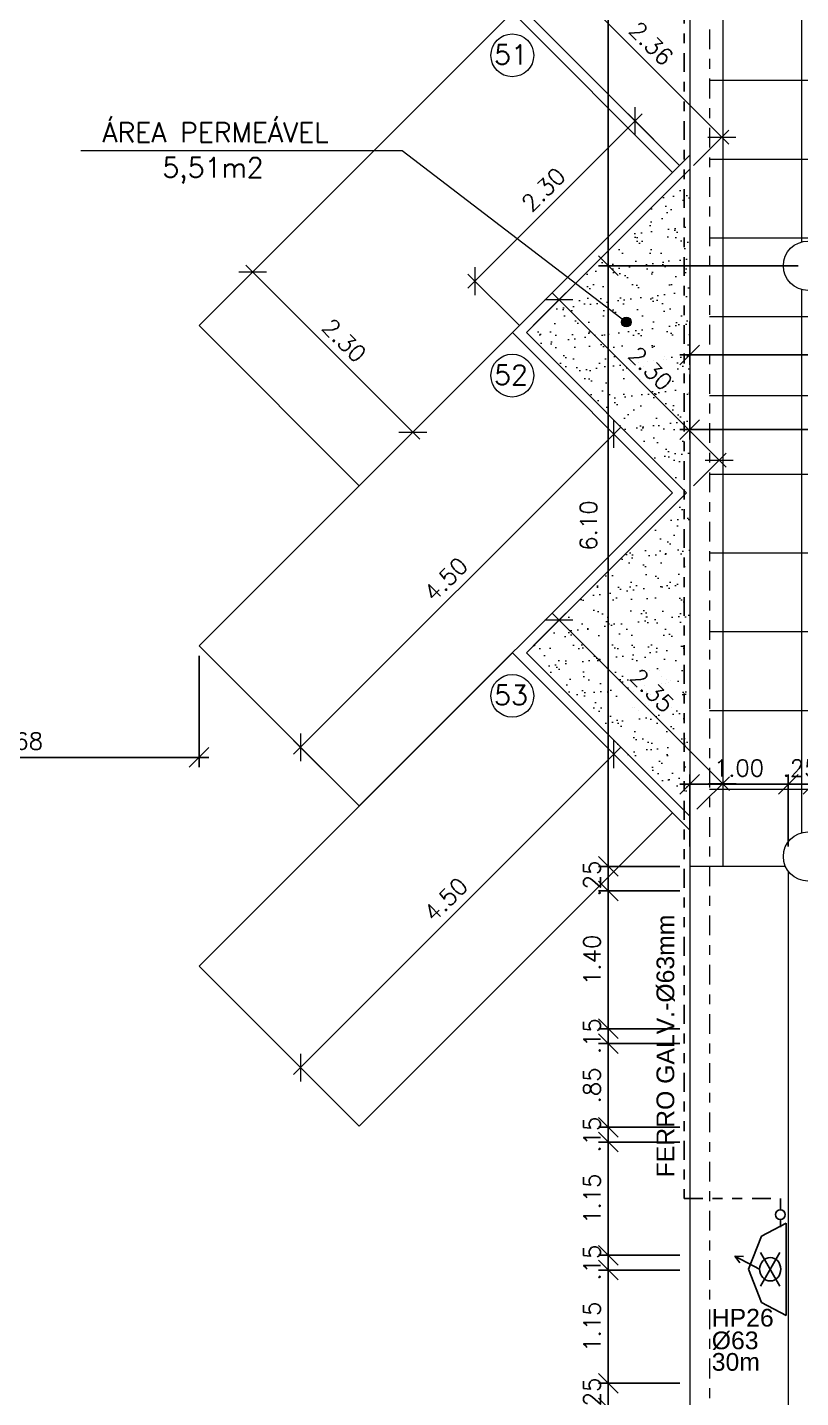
# Model space of a CAD drawing. Header units: millimetres. Extents: x 521 to 1055, y 261 to 520.
# Drawn here: x 578.6 to 586.45, y 461.82 to 475.74 of the extents above; entities that cross this region are included whole.
import ezdxf
from ezdxf.enums import TextEntityAlignment as Align

# ---------------------------------------------------------------- set-up
doc = ezdxf.new("R2010")
doc.units = ezdxf.units.MM
for name, pattern in [('CONTINU', [0]), ('DASHDOT', [1, 0.5, -0.25, 0, -0.25]), ('DIVIDE2', [15.875, 6.35, -3.175, 0, -3.175, 0, -3.175])]:
    doc.linetypes.add(name, pattern=pattern)
doc.layers.add('0.1', color=8, linetype='Continuous', lineweight=13)
doc.layers.add('ppci', color=8, linetype='Continuous')
doc.styles.add('ROMANS', font='romans')
doc.styles.get("Standard").update_dxf_attribs({"font": 'romans.shx'})
doc.styles.add('STYLE1', font='sanss___.ttf')
doc.dimstyles.new('Fares Eng - 50', dxfattribs={"dimscale": 2, "dimtxt": 0.085, "dimasz": 0.1, "dimexe": 0.05, "dimexo": 0.05, "dimgap": 0.04, "dimtad": 1, "dimzin": 4, "dimdsep": 46, "dimtxsty": 'ROMANS', "dimblk1": 'OBLIQUE', "dimblk2": 'OBLIQUE', "dimsah": 1, "dimcen": 0.05, "dimdle": 0.05, "dimclrd": 8, "dimclre": 8, "dimclrt": 8, "dimaunit": 1, "dimadec": 0, "dimazin": 0, "dimtfac": 1, "dimtix": 1, "dimtmove": 2, "dimatfit": 0, "dimldrblk": 'OPEN90', "dimfxl": 1, "dimtolj": 1, "dimtzin": 0, "dimarcsym": 0})

# ---------------------------------------------------------------- blocks, each defined once
blk = doc.blocks.new('_OBLIQUE')
at = {"color": 0, "linetype": 'ByBlock'}
blk.add_line((-0.5, -0.5), (0.5, 0.5), dxfattribs=at)
blk = doc.blocks.new('*D2903')
at = {"layer": '0.1', "color": 8, "linetype": 'CONTINU', "lineweight": -2, "transparency": 16777216}
for p, q in [((585.323, 472.751), (585.323, 472.311)), ((595.858, 472.751), (595.858, 472.311)), ((595.958, 472.411), (585.223, 472.411))]:
    blk.add_line(p, q, dxfattribs=at)
at = {"layer": 'DEFPOINTS', "color": 0, "linetype": 'CONTINU', "lineweight": -2, "transparency": 16777216}
for p in [(585.323, 472.851), (595.858, 472.851), (585.323, 472.411)]:
    blk.add_point(p, dxfattribs=at)
at = {"layer": '0.1', "color": 8, "linetype": 'CONTINU', "lineweight": -2, "transparency": 16777216, "xscale": 0.2, "yscale": 0.2, "zscale": 0.2, "rotation": 180}
blk.add_blockref('_OBLIQUE', (585.323, 472.411), dxfattribs=at)
at = {"layer": '0.1', "color": 8, "linetype": 'CONTINU', "lineweight": -2, "transparency": 16777216, "xscale": 0.2, "yscale": 0.2, "zscale": 0.2}
blk.add_blockref('_OBLIQUE', (595.858, 472.411), dxfattribs=at)
at = {"layer": '0.1', "color": 8, "linetype": 'CONTINU', "transparency": 16777216, "insert": (590.591, 472.576), "char_height": 0.17, "attachment_point": 5, "style": 'ROMANS'}
blk.add_mtext('\\A1;10.535', dxfattribs=at)
blk = doc.blocks.new('_Open90')
at = {"color": 0, "linetype": 'ByBlock', "lineweight": -2}
for p, q in [((0, 0), (-1, 0)), ((-0.5, 0.5), (0, 0)), ((0, 0), (-0.5, -0.5))]:
    blk.add_line(p, q, dxfattribs=at)
blk = doc.blocks.new('*D2614')
at = {"layer": '0.1', "color": 8, "linetype": 'CONTINU', "lineweight": -2, "transparency": 16777216}
for p, q in [((585.323, 472.211), (585.323, 471.553)), ((601.273, 472.211), (601.273, 471.553)), ((601.373, 471.653), (585.223, 471.653))]:
    blk.add_line(p, q, dxfattribs=at)
at = {"layer": 'DEFPOINTS', "color": 0, "linetype": 'CONTINU', "lineweight": -2, "transparency": 16777216}
for p in [(585.323, 472.311), (601.273, 472.311), (585.323, 471.653)]:
    blk.add_point(p, dxfattribs=at)
at = {"layer": '0.1', "color": 8, "linetype": 'CONTINU', "lineweight": -2, "transparency": 16777216, "xscale": 0.2, "yscale": 0.2, "zscale": 0.2, "rotation": 180}
blk.add_blockref('_OBLIQUE', (585.323, 471.653), dxfattribs=at)
at = {"layer": '0.1', "color": 8, "linetype": 'CONTINU', "lineweight": -2, "transparency": 16777216, "xscale": 0.2, "yscale": 0.2, "zscale": 0.2}
blk.add_blockref('_OBLIQUE', (601.273, 471.653), dxfattribs=at)
at = {"layer": '0.1', "color": 8, "linetype": 'CONTINU', "transparency": 16777216, "insert": (593.298, 471.818), "char_height": 0.17, "attachment_point": 5, "style": 'ROMANS'}
blk.add_mtext('\\A1;15.95', dxfattribs=at)
blk = doc.blocks.new('*D2624')
at = {"layer": '0.1', "color": 8, "linetype": 'CONTINU', "lineweight": -2, "transparency": 16777216}
for p, q in [((586.323, 467.417), (586.323, 468.15)), ((586.573, 467.417), (586.573, 468.15)), ((586.323, 468.05), (586.123, 468.05)), ((586.573, 468.05), (586.323, 468.05)), ((586.573, 468.05), (586.773, 468.05))]:
    blk.add_line(p, q, dxfattribs=at)
at = {"layer": 'DEFPOINTS', "color": 0, "linetype": 'CONTINU', "lineweight": -2, "transparency": 16777216}
for p in [(586.323, 468.05), (586.323, 467.317), (586.573, 467.317)]:
    blk.add_point(p, dxfattribs=at)
at = {"layer": '0.1', "color": 8, "linetype": 'CONTINU', "lineweight": -2, "transparency": 16777216, "xscale": 0.2, "yscale": 0.2, "zscale": 0.2}
blk.add_blockref('_OBLIQUE', (586.323, 468.05), dxfattribs=at)
at = {"layer": '0.1', "color": 8, "linetype": 'CONTINU', "lineweight": -2, "transparency": 16777216, "xscale": 0.2, "yscale": 0.2, "zscale": 0.2, "rotation": 180}
blk.add_blockref('_OBLIQUE', (586.573, 468.05), dxfattribs=at)
at = {"layer": '0.1', "color": 8, "linetype": 'CONTINU', "transparency": 16777216, "insert": (586.448, 468.215), "char_height": 0.17, "attachment_point": 5, "style": 'ROMANS'}
blk.add_mtext('\\A1;.25', dxfattribs=at)
blk = doc.blocks.new('*D2909')
at = {"layer": '0.1', "color": 8, "linetype": 'CONTINU', "lineweight": -2, "transparency": 16777216}
for p, q in [((585.323, 467.417), (585.323, 468.15)), ((586.323, 467.417), (586.323, 468.15)), ((586.423, 468.05), (585.223, 468.05))]:
    blk.add_line(p, q, dxfattribs=at)
at = {"layer": 'DEFPOINTS', "color": 0, "linetype": 'CONTINU', "lineweight": -2, "transparency": 16777216}
for p in [(585.323, 468.05), (585.323, 467.317), (586.323, 467.317)]:
    blk.add_point(p, dxfattribs=at)
at = {"layer": '0.1', "color": 8, "linetype": 'CONTINU', "lineweight": -2, "transparency": 16777216, "xscale": 0.2, "yscale": 0.2, "zscale": 0.2, "rotation": 180}
blk.add_blockref('_OBLIQUE', (585.323, 468.05), dxfattribs=at)
at = {"layer": '0.1', "color": 8, "linetype": 'CONTINU', "lineweight": -2, "transparency": 16777216, "xscale": 0.2, "yscale": 0.2, "zscale": 0.2}
blk.add_blockref('_OBLIQUE', (586.323, 468.05), dxfattribs=at)
at = {"layer": '0.1', "color": 8, "linetype": 'CONTINU', "transparency": 16777216, "insert": (585.823, 468.215), "char_height": 0.17, "attachment_point": 5, "style": 'ROMANS'}
blk.add_mtext('\\A1;1.00', dxfattribs=at)
blk = doc.blocks.new('*D2629')
at = {"layer": '0.1', "color": 8, "linetype": 'CONTINU', "lineweight": -2, "transparency": 16777216}
for p, q in [((584.495, 461.967), (584.495, 462.167)), ((585.223, 461.967), (584.395, 461.967)), ((584.495, 461.717), (584.495, 461.967)), ((585.223, 461.717), (584.395, 461.717)), ((584.495, 461.717), (584.495, 461.517))]:
    blk.add_line(p, q, dxfattribs=at)
at = {"layer": 'DEFPOINTS', "color": 0, "linetype": 'CONTINU', "lineweight": -2, "transparency": 16777216}
for p in [(584.495, 461.967), (585.323, 461.967), (585.323, 461.717)]:
    blk.add_point(p, dxfattribs=at)
at = {"layer": '0.1', "color": 8, "linetype": 'CONTINU', "lineweight": -2, "transparency": 16777216, "xscale": 0.2, "yscale": 0.2, "zscale": 0.2}
for p, rotation in [((584.495, 461.967), 270), ((584.495, 461.717), 90)]:
    blk.add_blockref('_OBLIQUE', p, dxfattribs=dict(at, rotation=rotation))
at = {"layer": '0.1', "color": 8, "linetype": 'CONTINU', "transparency": 16777216, "insert": (584.33, 461.842), "char_height": 0.17, "attachment_point": 5, "rotation": 90, "style": 'ROMANS'}
blk.add_mtext('\\A1;.25', dxfattribs=at)
blk = doc.blocks.new('*D2630')
at = {"layer": '0.1', "color": 8, "linetype": 'CONTINU', "lineweight": -2, "transparency": 16777216}
for p, q in [((584.495, 461.867), (584.495, 463.217)), ((585.223, 463.117), (584.395, 463.117)), ((585.223, 461.967), (584.395, 461.967))]:
    blk.add_line(p, q, dxfattribs=at)
at = {"layer": 'DEFPOINTS', "color": 0, "linetype": 'CONTINU', "lineweight": -2, "transparency": 16777216}
for p in [(584.495, 463.117), (585.323, 463.117), (585.323, 461.967)]:
    blk.add_point(p, dxfattribs=at)
at = {"layer": '0.1', "color": 8, "linetype": 'CONTINU', "lineweight": -2, "transparency": 16777216, "xscale": 0.2, "yscale": 0.2, "zscale": 0.2}
for p, rotation in [((584.495, 463.117), 90), ((584.495, 461.967), 270)]:
    blk.add_blockref('_OBLIQUE', p, dxfattribs=dict(at, rotation=rotation))
at = {"layer": '0.1', "color": 8, "linetype": 'CONTINU', "transparency": 16777216, "insert": (584.33, 462.542), "char_height": 0.17, "attachment_point": 5, "rotation": 90, "style": 'ROMANS'}
blk.add_mtext('\\A1;1.15', dxfattribs=at)
blk = doc.blocks.new('*D2631')
at = {"layer": '0.1', "color": 8, "linetype": 'CONTINU', "lineweight": -2, "transparency": 16777216}
for p, q in [((584.495, 463.267), (584.495, 463.467)), ((585.223, 463.267), (584.395, 463.267)), ((584.495, 463.117), (584.495, 463.267)), ((585.223, 463.117), (584.395, 463.117)), ((584.495, 463.117), (584.495, 462.917))]:
    blk.add_line(p, q, dxfattribs=at)
at = {"layer": 'DEFPOINTS', "color": 0, "linetype": 'CONTINU', "lineweight": -2, "transparency": 16777216}
for p in [(584.495, 463.267), (585.323, 463.267), (585.323, 463.117)]:
    blk.add_point(p, dxfattribs=at)
at = {"layer": '0.1', "color": 8, "linetype": 'CONTINU', "lineweight": -2, "transparency": 16777216, "xscale": 0.2, "yscale": 0.2, "zscale": 0.2}
for p, rotation in [((584.495, 463.267), 270), ((584.495, 463.117), 90)]:
    blk.add_blockref('_OBLIQUE', p, dxfattribs=dict(at, rotation=rotation))
at = {"layer": '0.1', "color": 8, "linetype": 'CONTINU', "transparency": 16777216, "insert": (584.33, 463.192), "char_height": 0.17, "attachment_point": 5, "rotation": 90, "style": 'ROMANS'}
blk.add_mtext('\\A1;.15', dxfattribs=at)
blk = doc.blocks.new('*D2632')
at = {"layer": '0.1', "color": 8, "linetype": 'CONTINU', "lineweight": -2, "transparency": 16777216}
for p, q in [((584.495, 463.167), (584.495, 464.517)), ((585.223, 464.417), (584.395, 464.417)), ((585.223, 463.267), (584.395, 463.267))]:
    blk.add_line(p, q, dxfattribs=at)
at = {"layer": 'DEFPOINTS', "color": 0, "linetype": 'CONTINU', "lineweight": -2, "transparency": 16777216}
for p in [(584.495, 464.417), (585.323, 464.417), (585.323, 463.267)]:
    blk.add_point(p, dxfattribs=at)
at = {"layer": '0.1', "color": 8, "linetype": 'CONTINU', "lineweight": -2, "transparency": 16777216, "xscale": 0.2, "yscale": 0.2, "zscale": 0.2}
for p, rotation in [((584.495, 464.417), 90), ((584.495, 463.267), 270)]:
    blk.add_blockref('_OBLIQUE', p, dxfattribs=dict(at, rotation=rotation))
at = {"layer": '0.1', "color": 8, "linetype": 'CONTINU', "transparency": 16777216, "insert": (584.33, 463.842), "char_height": 0.17, "attachment_point": 5, "rotation": 90, "style": 'ROMANS'}
blk.add_mtext('\\A1;1.15', dxfattribs=at)
blk = doc.blocks.new('*D2633')
at = {"layer": '0.1', "color": 8, "linetype": 'CONTINU', "lineweight": -2, "transparency": 16777216}
for p, q in [((584.495, 464.567), (584.495, 464.767)), ((585.223, 464.567), (584.395, 464.567)), ((584.495, 464.417), (584.495, 464.567)), ((585.223, 464.417), (584.395, 464.417)), ((584.495, 464.417), (584.495, 464.217))]:
    blk.add_line(p, q, dxfattribs=at)
at = {"layer": 'DEFPOINTS', "color": 0, "linetype": 'CONTINU', "lineweight": -2, "transparency": 16777216}
for p in [(584.495, 464.567), (585.323, 464.567), (585.323, 464.417)]:
    blk.add_point(p, dxfattribs=at)
at = {"layer": '0.1', "color": 8, "linetype": 'CONTINU', "lineweight": -2, "transparency": 16777216, "xscale": 0.2, "yscale": 0.2, "zscale": 0.2}
for p, rotation in [((584.495, 464.567), 270), ((584.495, 464.417), 90)]:
    blk.add_blockref('_OBLIQUE', p, dxfattribs=dict(at, rotation=rotation))
at = {"layer": '0.1', "color": 8, "linetype": 'CONTINU', "transparency": 16777216, "insert": (584.33, 464.492), "char_height": 0.17, "attachment_point": 5, "rotation": 90, "style": 'ROMANS'}
blk.add_mtext('\\A1;.15', dxfattribs=at)
blk = doc.blocks.new('*D2634')
at = {"layer": '0.1', "color": 8, "linetype": 'CONTINU', "lineweight": -2, "transparency": 16777216}
for p, q in [((584.495, 464.467), (584.495, 465.517)), ((585.223, 465.417), (584.395, 465.417)), ((585.223, 464.567), (584.395, 464.567))]:
    blk.add_line(p, q, dxfattribs=at)
at = {"layer": 'DEFPOINTS', "color": 0, "linetype": 'CONTINU', "lineweight": -2, "transparency": 16777216}
for p in [(584.495, 465.417), (585.323, 465.417), (585.323, 464.567)]:
    blk.add_point(p, dxfattribs=at)
at = {"layer": '0.1', "color": 8, "linetype": 'CONTINU', "lineweight": -2, "transparency": 16777216, "xscale": 0.2, "yscale": 0.2, "zscale": 0.2}
for p, rotation in [((584.495, 465.417), 90), ((584.495, 464.567), 270)]:
    blk.add_blockref('_OBLIQUE', p, dxfattribs=dict(at, rotation=rotation))
at = {"layer": '0.1', "color": 8, "linetype": 'CONTINU', "transparency": 16777216, "insert": (584.33, 464.992), "char_height": 0.17, "attachment_point": 5, "rotation": 90, "style": 'ROMANS'}
blk.add_mtext('\\A1;.85', dxfattribs=at)
blk = doc.blocks.new('*D2635')
at = {"layer": '0.1', "color": 8, "linetype": 'CONTINU', "lineweight": -2, "transparency": 16777216}
for p, q in [((584.495, 465.567), (584.495, 465.767)), ((585.223, 465.567), (584.395, 465.567)), ((584.495, 465.417), (584.495, 465.567)), ((585.223, 465.417), (584.395, 465.417)), ((584.495, 465.417), (584.495, 465.217))]:
    blk.add_line(p, q, dxfattribs=at)
at = {"layer": 'DEFPOINTS', "color": 0, "linetype": 'CONTINU', "lineweight": -2, "transparency": 16777216}
for p in [(584.495, 465.567), (585.323, 465.567), (585.323, 465.417)]:
    blk.add_point(p, dxfattribs=at)
at = {"layer": '0.1', "color": 8, "linetype": 'CONTINU', "lineweight": -2, "transparency": 16777216, "xscale": 0.2, "yscale": 0.2, "zscale": 0.2}
for p, rotation in [((584.495, 465.567), 270), ((584.495, 465.417), 90)]:
    blk.add_blockref('_OBLIQUE', p, dxfattribs=dict(at, rotation=rotation))
at = {"layer": '0.1', "color": 8, "linetype": 'CONTINU', "transparency": 16777216, "insert": (584.33, 465.492), "char_height": 0.17, "attachment_point": 5, "rotation": 90, "style": 'ROMANS'}
blk.add_mtext('\\A1;.15', dxfattribs=at)
blk = doc.blocks.new('*D2636')
at = {"layer": '0.1', "color": 8, "linetype": 'CONTINU', "lineweight": -2, "transparency": 16777216}
for p, q in [((584.495, 465.467), (584.495, 467.067)), ((585.223, 466.967), (584.395, 466.967)), ((585.223, 465.567), (584.395, 465.567))]:
    blk.add_line(p, q, dxfattribs=at)
at = {"layer": 'DEFPOINTS', "color": 0, "linetype": 'CONTINU', "lineweight": -2, "transparency": 16777216}
for p in [(584.495, 466.967), (585.323, 466.967), (585.323, 465.567)]:
    blk.add_point(p, dxfattribs=at)
at = {"layer": '0.1', "color": 8, "linetype": 'CONTINU', "lineweight": -2, "transparency": 16777216, "xscale": 0.2, "yscale": 0.2, "zscale": 0.2}
for p, rotation in [((584.495, 466.967), 90), ((584.495, 465.567), 270)]:
    blk.add_blockref('_OBLIQUE', p, dxfattribs=dict(at, rotation=rotation))
at = {"layer": '0.1', "color": 8, "linetype": 'CONTINU', "transparency": 16777216, "insert": (584.33, 466.267), "char_height": 0.17, "attachment_point": 5, "rotation": 90, "style": 'ROMANS'}
blk.add_mtext('\\A1;1.40', dxfattribs=at)
blk = doc.blocks.new('*D2912')
at = {"layer": '0.1', "color": 8, "linetype": 'CONTINU', "lineweight": -2, "transparency": 16777216}
for p, q in [((584.495, 467.217), (584.495, 467.417)), ((585.223, 467.217), (584.395, 467.217)), ((584.495, 466.967), (584.495, 467.217)), ((585.223, 466.967), (584.395, 466.967)), ((584.495, 466.967), (584.495, 466.767))]:
    blk.add_line(p, q, dxfattribs=at)
at = {"layer": 'DEFPOINTS', "color": 0, "linetype": 'CONTINU', "lineweight": -2, "transparency": 16777216}
for p in [(584.495, 467.217), (585.323, 467.217), (585.323, 466.967)]:
    blk.add_point(p, dxfattribs=at)
at = {"layer": '0.1', "color": 8, "linetype": 'CONTINU', "lineweight": -2, "transparency": 16777216, "xscale": 0.2, "yscale": 0.2, "zscale": 0.2}
for p, rotation in [((584.495, 467.217), 270), ((584.495, 466.967), 90)]:
    blk.add_blockref('_OBLIQUE', p, dxfattribs=dict(at, rotation=rotation))
at = {"layer": '0.1', "color": 8, "linetype": 'CONTINU', "transparency": 16777216, "insert": (584.33, 467.092), "char_height": 0.17, "attachment_point": 5, "rotation": 90, "style": 'ROMANS'}
blk.add_mtext('\\A1;.25', dxfattribs=at)
blk = doc.blocks.new('*D2637')
at = {"layer": '0.1', "color": 8, "linetype": 'CONTINU', "lineweight": -2, "transparency": 16777216}
for p, q in [((585.223, 473.317), (584.395, 473.317)), ((584.495, 467.117), (584.495, 473.417)), ((585.223, 467.217), (584.395, 467.217))]:
    blk.add_line(p, q, dxfattribs=at)
at = {"layer": 'DEFPOINTS', "color": 0, "linetype": 'CONTINU', "lineweight": -2, "transparency": 16777216}
for p in [(584.495, 473.317), (585.323, 473.317), (585.323, 467.217)]:
    blk.add_point(p, dxfattribs=at)
at = {"layer": '0.1', "color": 8, "linetype": 'CONTINU', "lineweight": -2, "transparency": 16777216, "xscale": 0.2, "yscale": 0.2, "zscale": 0.2}
for p, rotation in [((584.495, 473.317), 90), ((584.495, 467.217), 270)]:
    blk.add_blockref('_OBLIQUE', p, dxfattribs=dict(at, rotation=rotation))
at = {"layer": '0.1', "color": 8, "linetype": 'CONTINU', "transparency": 16777216, "insert": (584.295, 470.678), "char_height": 0.17, "attachment_point": 5, "rotation": 90, "style": 'ROMANS'}
blk.add_mtext('\\A1;6.10', dxfattribs=at)
blk = doc.blocks.new('*D2913')
at = {"layer": '0.1', "color": 8, "linetype": 'CONTINU', "lineweight": -2, "transparency": 16777216}
for p, q in [((584.495, 473.217), (584.495, 479.417)), ((586.423, 479.317), (584.395, 479.317)), ((586.423, 473.317), (584.395, 473.317))]:
    blk.add_line(p, q, dxfattribs=at)
at = {"layer": 'DEFPOINTS', "color": 0, "linetype": 'CONTINU', "lineweight": -2, "transparency": 16777216}
for p in [(584.495, 479.317), (586.523, 479.317), (586.523, 473.317)]:
    blk.add_point(p, dxfattribs=at)
at = {"layer": '0.1', "color": 8, "linetype": 'CONTINU', "lineweight": -2, "transparency": 16777216, "xscale": 0.2, "yscale": 0.2, "zscale": 0.2}
for p, rotation in [((584.495, 479.317), 90), ((584.495, 473.317), 270)]:
    blk.add_blockref('_OBLIQUE', p, dxfattribs=dict(at, rotation=rotation))
at = {"layer": '0.1', "color": 8, "linetype": 'CONTINU', "transparency": 16777216, "insert": (584.33, 476.317), "char_height": 0.17, "attachment_point": 5, "rotation": 90, "style": 'ROMANS'}
blk.add_mtext('\\A1;6.00', dxfattribs=at)
blk = doc.blocks.new('*D2981')
at = {"layer": '0.1', "color": 8, "linetype": 'CONTINU', "lineweight": -2, "transparency": 16777216}
for p, q in [((581.3, 468.355), (584.623, 471.678)), ((585.077, 471.083), (584.482, 471.678)), ((581.896, 467.901), (581.3, 468.496))]:
    blk.add_line(p, q, dxfattribs=at)
at = {"layer": 'DEFPOINTS', "color": 0, "linetype": 'CONTINU', "lineweight": -2, "transparency": 16777216}
for p in [(584.552, 471.608), (585.148, 471.012), (581.966, 467.83)]:
    blk.add_point(p, dxfattribs=at)
at = {"layer": '0.1', "color": 8, "linetype": 'CONTINU', "lineweight": -2, "transparency": 16777216, "xscale": 0.2, "yscale": 0.2, "zscale": 0.2}
for p, rotation in [((584.552, 471.608), 45), ((581.371, 468.426), 225)]:
    blk.add_blockref('_OBLIQUE', p, dxfattribs=dict(at, rotation=rotation))
at = {"layer": '0.1', "color": 8, "linetype": 'CONTINU', "transparency": 16777216, "insert": (582.845, 470.133), "char_height": 0.17, "attachment_point": 5, "rotation": 45, "style": 'ROMANS'}
blk.add_mtext('\\A1;4.50', dxfattribs=at)
blk = doc.blocks.new('*D2700')
at = {"layer": '0.1', "color": 8, "linetype": 'CONTINU', "lineweight": -2, "transparency": 16777216}
for p, q in [((583.693, 476.003), (584.051, 476.362)), ((585.719, 474.553), (583.91, 476.362)), ((585.36, 474.335), (585.719, 474.694))]:
    blk.add_line(p, q, dxfattribs=at)
at = {"layer": 'DEFPOINTS', "color": 0, "linetype": 'CONTINU', "lineweight": -2, "transparency": 16777216}
for p in [(583.981, 476.291), (583.622, 475.932), (585.29, 474.265)]:
    blk.add_point(p, dxfattribs=at)
at = {"layer": '0.1', "color": 8, "linetype": 'CONTINU', "lineweight": -2, "transparency": 16777216, "xscale": 0.2, "yscale": 0.2, "zscale": 0.2}
for p, rotation in [((583.981, 476.291), 135), ((585.648, 474.623), 315)]:
    blk.add_blockref('_OBLIQUE', p, dxfattribs=dict(at, rotation=rotation))
at = {"layer": '0.1', "color": 8, "linetype": 'CONTINU', "transparency": 16777216, "insert": (584.931, 475.574), "char_height": 0.17, "attachment_point": 5, "rotation": 315, "style": 'ROMANS'}
blk.add_mtext('\\A1;2.36', dxfattribs=at)
blk = doc.blocks.new('*D3001')
at = {"layer": '0.1', "color": 8, "linetype": 'CONTINU', "lineweight": -2, "transparency": 16777216}
for p, q in [((583.07, 473.09), (584.838, 474.858)), ((585.219, 474.335), (584.696, 474.858)), ((583.593, 472.709), (583.07, 473.232))]:
    blk.add_line(p, q, dxfattribs=at)
at = {"layer": 'DEFPOINTS', "color": 0, "linetype": 'CONTINU', "lineweight": -2, "transparency": 16777216}
for p in [(584.767, 474.787), (585.29, 474.265), (583.663, 472.638)]:
    blk.add_point(p, dxfattribs=at)
at = {"layer": '0.1', "color": 8, "linetype": 'CONTINU', "lineweight": -2, "transparency": 16777216, "xscale": 0.2, "yscale": 0.2, "zscale": 0.2}
for p, rotation in [((584.767, 474.787), 45.00000000000099), ((583.14, 473.161), 225.000000000001)]:
    blk.add_blockref('_OBLIQUE', p, dxfattribs=dict(at, rotation=rotation))
at = {"layer": '0.1', "color": 8, "linetype": 'CONTINU', "transparency": 16777216, "insert": (583.837, 474.091), "char_height": 0.17, "attachment_point": 5, "rotation": 45, "style": 'ROMANS'}
blk.add_mtext('\\A1;2.30', dxfattribs=at)
blk = doc.blocks.new('*D3002')
at = {"layer": '0.1', "color": 8, "linetype": 'CONTINU', "lineweight": -2, "transparency": 16777216}
for p, q in [((583.734, 472.709), (584.065, 473.04)), ((585.691, 471.272), (583.924, 473.04)), ((585.36, 471.083), (585.691, 471.414))]:
    blk.add_line(p, q, dxfattribs=at)
at = {"layer": 'DEFPOINTS', "color": 0, "linetype": 'CONTINU', "lineweight": -2, "transparency": 16777216}
for p in [(583.994, 472.969), (583.663, 472.638), (585.29, 471.012)]:
    blk.add_point(p, dxfattribs=at)
at = {"layer": '0.1', "color": 8, "linetype": 'CONTINU', "lineweight": -2, "transparency": 16777216, "xscale": 0.2, "yscale": 0.2, "zscale": 0.2}
for p, rotation in [((583.994, 472.969), 135.000000000003), ((585.621, 471.343), 315.000000000003)]:
    blk.add_blockref('_OBLIQUE', p, dxfattribs=dict(at, rotation=rotation))
at = {"layer": '0.1', "color": 8, "linetype": 'CONTINU', "transparency": 16777216, "insert": (584.924, 472.273), "char_height": 0.17, "attachment_point": 5, "rotation": 315, "style": 'ROMANS'}
blk.add_mtext('\\A1;2.30', dxfattribs=at)
blk = doc.blocks.new('*D3003')
at = {"layer": '0.1', "color": 8, "linetype": 'CONTINU', "lineweight": -2, "transparency": 16777216}
for p, q in [((580.411, 472.78), (580.955, 473.324)), ((580.814, 473.324), (582.581, 471.556)), ((582.037, 471.153), (582.581, 471.698))]:
    blk.add_line(p, q, dxfattribs=at)
at = {"layer": 'DEFPOINTS', "color": 0, "linetype": 'CONTINU', "lineweight": -2, "transparency": 16777216}
for p in [(580.34, 472.709), (582.511, 471.627), (581.966, 471.083)]:
    blk.add_point(p, dxfattribs=at)
at = {"layer": '0.1', "color": 8, "linetype": 'CONTINU', "lineweight": -2, "transparency": 16777216, "xscale": 0.2, "yscale": 0.2, "zscale": 0.2}
for p, rotation in [((580.884, 473.253), 135.000000000002), ((582.511, 471.627), 315.000000000002)]:
    blk.add_blockref('_OBLIQUE', p, dxfattribs=dict(at, rotation=rotation))
at = {"layer": '0.1', "color": 8, "linetype": 'CONTINU', "transparency": 16777216, "insert": (581.814, 472.557), "char_height": 0.17, "attachment_point": 5, "rotation": 315, "style": 'ROMANS'}
blk.add_mtext('\\A1;2.30', dxfattribs=at)
blk = doc.blocks.new('*D3021')
at = {"layer": '0.1', "color": 8, "linetype": 'CONTINU', "lineweight": -2, "transparency": 16777216}
blk.add_arc((585.323, 481.004), 1.05, 90, 135, dxfattribs=at)
at = {"layer": 'DEFPOINTS', "color": 0, "linetype": 'CONTINU', "lineweight": -2, "transparency": 16777216}
for p in [(585.323, 486.717), (580.229, 486.098), (585.051, 482.019), (585.25, 481.077), (585.323, 460.217)]:
    blk.add_point(p, dxfattribs=at)
at = {"layer": '0.1', "color": 8, "linetype": 'CONTINU', "lineweight": -2, "transparency": 16777216, "xscale": 0.2, "yscale": 0.2, "zscale": 0.2}
for p, rotation in [((585.323, 482.054), 359.9999999999991), ((584.581, 481.747), 224.999999999998)]:
    blk.add_blockref('_OBLIQUE', p, dxfattribs=dict(at, rotation=rotation))
at = {"layer": '0.1', "color": 8, "linetype": 'CONTINU', "transparency": 16777216, "insert": (584.858, 482.127), "char_height": 0.17, "attachment_point": 5, "rotation": 22.5, "style": 'ROMANS'}
blk.add_mtext('\\A1;45°', dxfattribs=at)
blk = doc.blocks.new('*D3024')
at = {"layer": '0.1', "color": 8, "linetype": 'CONTINU', "lineweight": -2, "transparency": 16777216}
for p, q in [((581.3, 465.102), (584.623, 468.426)), ((585.077, 467.83), (584.482, 468.426)), ((581.896, 464.648), (581.3, 465.244))]:
    blk.add_line(p, q, dxfattribs=at)
at = {"layer": 'DEFPOINTS', "color": 0, "linetype": 'CONTINU', "lineweight": -2, "transparency": 16777216}
for p in [(584.552, 468.355), (585.148, 467.759), (581.966, 464.577)]:
    blk.add_point(p, dxfattribs=at)
at = {"layer": '0.1', "color": 8, "linetype": 'CONTINU', "lineweight": -2, "transparency": 16777216, "xscale": 0.2, "yscale": 0.2, "zscale": 0.2}
for p, rotation in [((584.552, 468.355), 45), ((581.371, 465.173), 225)]:
    blk.add_blockref('_OBLIQUE', p, dxfattribs=dict(at, rotation=rotation))
at = {"layer": '0.1', "color": 8, "linetype": 'CONTINU', "transparency": 16777216, "insert": (582.845, 466.881), "char_height": 0.17, "attachment_point": 5, "rotation": 45, "style": 'ROMANS'}
blk.add_mtext('\\A1;4.50', dxfattribs=at)
blk = doc.blocks.new('*D3025')
at = {"layer": '0.1', "color": 8, "linetype": 'CONTINU', "lineweight": -2, "transparency": 16777216}
for p, q in [((583.734, 469.456), (584.065, 469.787)), ((585.725, 467.986), (583.924, 469.787)), ((585.394, 467.796), (585.725, 468.127))]:
    blk.add_line(p, q, dxfattribs=at)
at = {"layer": 'DEFPOINTS', "color": 0, "linetype": 'CONTINU', "lineweight": -2, "transparency": 16777216}
for p in [(583.994, 469.717), (583.663, 469.386), (585.323, 467.726)]:
    blk.add_point(p, dxfattribs=at)
at = {"layer": '0.1', "color": 8, "linetype": 'CONTINU', "lineweight": -2, "transparency": 16777216, "xscale": 0.2, "yscale": 0.2, "zscale": 0.2}
for p, rotation in [((583.994, 469.717), 135.0000000000039), ((585.654, 468.057), 315.0000000000039)]:
    blk.add_blockref('_OBLIQUE', p, dxfattribs=dict(at, rotation=rotation))
at = {"layer": '0.1', "color": 8, "linetype": 'CONTINU', "transparency": 16777216, "insert": (584.941, 469.003), "char_height": 0.17, "attachment_point": 5, "rotation": 315, "style": 'ROMANS'}
blk.add_mtext('\\A1;2.35', dxfattribs=at)
blk = doc.blocks.new('*D2730')
at = {"layer": '0.1', "color": 8, "linetype": 'CONTINU', "lineweight": -2, "transparency": 16777216}
for p, q in [((580.34, 469.356), (580.34, 468.224)), ((576.661, 467.908), (576.661, 468.424)), ((576.561, 468.324), (580.44, 468.324))]:
    blk.add_line(p, q, dxfattribs=at)
at = {"layer": 'DEFPOINTS', "color": 0, "linetype": 'CONTINU', "lineweight": -2, "transparency": 16777216}
for p in [(580.34, 469.456), (580.34, 468.324), (576.661, 467.808)]:
    blk.add_point(p, dxfattribs=at)
at = {"layer": '0.1', "color": 8, "linetype": 'CONTINU', "lineweight": -2, "transparency": 16777216, "xscale": 0.2, "yscale": 0.2, "zscale": 0.2, "rotation": 180}
blk.add_blockref('_OBLIQUE', (576.661, 468.324), dxfattribs=at)
at = {"layer": '0.1', "color": 8, "linetype": 'CONTINU', "lineweight": -2, "transparency": 16777216, "xscale": 0.2, "yscale": 0.2, "zscale": 0.2}
blk.add_blockref('_OBLIQUE', (580.34, 468.324), dxfattribs=at)
at = {"layer": '0.1', "color": 8, "linetype": 'CONTINU', "transparency": 16777216, "insert": (578.501, 468.489), "char_height": 0.17, "attachment_point": 5, "style": 'ROMANS'}
blk.add_mtext('\\A1;3.68', dxfattribs=at)
blk = doc.blocks.new('ÁREA')
for p in [(0.00005, 0.00376), (0, 0)]:
    blk.add_attdef('COMPARTIMENTO', text='', height=0.0025).set_placement(p, align=Align.CENTER)
at = {"color": 1}
for p in [(-0.00005, -0.00376), (-0.0001, -0.00752)]:
    blk.add_attdef('ÁREA', text='', height=0.002, dxfattribs=at).set_placement(p, align=Align.CENTER)

msp = doc.modelspace()

# ---------------------------------------------------------------- hatches: boundary and pattern name
at = {"layer": '0.1', "linetype": 'CONTINU'}
h = msp.add_hatch(dxfattribs=at)
h.set_pattern_fill('_USER', color=8, scale=0.8, style=0, double=1, pattern_type=0)
h.set_pattern_definition([(0, (-0.73825, 0), (0, 0.8), []), (90, (-0.73825, 0), (-0.8, 5e-17), [])])
h.paths.add_polyline_path([(595.85827, 469.91692), (595.89827, 469.91692), (595.89827, 469.94692), (595.89827, 470.91692), (595.85827, 470.91692), (595.85827, 472.06692), (595.85827, 473.07014, -0.3678942), (595.64827, 473.31692, -0.3678942), (595.85827, 473.5637), (595.85827, 474.63692), (595.85827, 475.75692), (595.85827, 476.10852), (595.6977, 476.10852, -0.41154195), (595.36034, 476.10852), (585.52327, 476.10852), (585.52327, 467.21692), (586.29414, 467.21692, -0.10324372), (586.27327, 467.31692, -1), (586.77327, 467.31692, -0.10324372), (586.7524, 467.21692), (587.47327, 467.21692), (587.87327, 467.21692), (588.02327, 467.21692), (588.42327, 467.21692), (588.57327, 467.21692), (588.97327, 467.21692), (589.12327, 467.21692), (589.52327, 467.21692), (589.67327, 467.21692), (590.07327, 467.21692), (590.22327, 467.21692), (590.62327, 467.21692), (590.91914, 467.21692, -0.10324372), (590.89827, 467.31692, -1), (591.39827, 467.31692, -0.10324372), (591.3774, 467.21692), (591.92327, 467.21692), (595.42327, 467.21692), (595.66914, 467.21692, -0.10324372), (595.64827, 467.31692, -0.3678942), (595.85827, 467.5637), (595.85827, 468.76692)])
h.paths.add_polyline_path([(590.66966, 467.59547, -1), (590.19037, 467.59547, -1)], flags=16)
h.paths.add_polyline_path([(593.90446, 467.54352, -1), (593.42517, 467.54352, -1)], flags=16)
h.paths.add_polyline_path([(590.11917, 467.59547, -1), (589.63988, 467.59547, -1)], flags=16)
h.paths.add_polyline_path([(589.56867, 467.59547, -1), (589.08938, 467.59547, -1)], flags=16)
h.paths.add_polyline_path([(589.02473, 467.59547, -1), (588.54544, 467.59547, -1)], flags=16)
h.paths.add_polyline_path([(595.76867, 468.62991, -1), (595.28938, 468.62991, -1)], flags=16)
h.paths.add_polyline_path([(588.48734, 467.59547, -1), (588.00805, 467.59547, -1)], flags=16)
h.paths.add_polyline_path([(590.89827, 473.31692, -1), (591.39827, 473.31692, -1)], flags=16)
h.paths.add_polyline_path([(587.91063, 467.59547, -1), (587.43134, 467.59547, -1)], flags=16)
h.paths.add_polyline_path([(595.28938, 472.05357, -1), (595.76867, 472.05357, -1)], flags=16)
h.paths.add_polyline_path([(586.27327, 473.31692, -1), (586.77327, 473.31692, -1)], flags=16)
h.paths.add_polyline_path([(594.78576, 473.06216), (594.78576, 473.57168), (595.08576, 473.57168), (595.08576, 473.06216)], flags=24)
h.paths.add_polyline_path([(594.78576, 469.90442), (594.78576, 470.60442), (595.08576, 470.60442), (595.08576, 469.90442)], flags=24)
h.paths.add_polyline_path([(594.07375, 475.84645), (594.07375, 476.7274), (594.37375, 476.7274), (594.37375, 475.84645)], flags=9)
h.paths.add_polyline_path([(590.05982, 472.7609), (591.12172, 472.7609), (591.12172, 472.4609), (590.05982, 472.4609)], flags=24)
h.paths.add_polyline_path([(592.86256, 472.00307), (593.73398, 472.00307), (593.73398, 471.70307), (592.86256, 471.70307)], flags=24)
h.paths.add_polyline_path([(587.41851, 468.40013), (588.12803, 468.40013), (588.12803, 468.10013), (587.41851, 468.10013)], flags=24)
h.paths.add_polyline_path([(586.19351, 468.40013), (586.70303, 468.40013), (586.70303, 468.10013), (586.19351, 468.10013)], flags=24)
h.paths.add_polyline_path([(585.48279, 468.40013), (586.16375, 468.40013), (586.16375, 468.10013), (585.48279, 468.10013)], flags=9)
h.paths.add_polyline_path([(588.79351, 468.40013), (589.30303, 468.40013), (589.30303, 468.10013), (588.79351, 468.10013)], flags=24)
h.paths.add_polyline_path([(589.84351, 468.40013), (590.55303, 468.40013), (590.55303, 468.10013), (589.84351, 468.10013)], flags=24)
h.paths.add_polyline_path([(591.09351, 468.40013), (591.60303, 468.40013), (591.60303, 468.10013), (591.09351, 468.10013)], flags=24)
h.paths.add_polyline_path([(593.31851, 468.40013), (594.02803, 468.40013), (594.02803, 468.10013), (593.31851, 468.10013)], flags=24)
h.paths.add_polyline_path([(593.44325, 467.39201), (593.83849, 467.39201), (593.83849, 467.69201), (593.44325, 467.69201)], flags=24)
h.paths.add_polyline_path([(590.20846, 467.44396), (590.60369, 467.44396), (590.60369, 467.74396), (590.20846, 467.74396)], flags=24)
h.paths.add_polyline_path([(589.65796, 467.44396), (590.0532, 467.44396), (590.0532, 467.74396), (589.65796, 467.74396)], flags=24)
h.paths.add_polyline_path([(589.10746, 467.44396), (589.5027, 467.44396), (589.5027, 467.74396), (589.10746, 467.74396)], flags=24)
h.paths.add_polyline_path([(588.56352, 467.44396), (588.95876, 467.44396), (588.95876, 467.74396), (588.56352, 467.74396)], flags=24)
h.paths.add_polyline_path([(588.02613, 467.44396), (588.42137, 467.44396), (588.42137, 467.74396), (588.02613, 467.74396)], flags=24)
h.paths.add_polyline_path([(587.44942, 467.44396), (587.84466, 467.44396), (587.84466, 467.74396), (587.44942, 467.74396)], flags=24)
h.paths.add_polyline_path([(595.30746, 468.4784), (595.7027, 468.4784), (595.7027, 468.7784), (595.30746, 468.7784)], flags=24)
h.paths.add_polyline_path([(595.30746, 471.90206), (595.7027, 471.90206), (595.7027, 472.20206), (595.30746, 472.20206)], flags=24)
h = msp.add_hatch(dxfattribs=at)
h.set_pattern_fill('AR-SAND', color=8, scale=0.005, style=0)
h.set_pattern_definition([(37.5, (-0.73825, 0), (-0.008000156, 0.24470662), [0, -0.19304, 0, -0.2159, 0, -0.206375]), (7.5, (-0.73825, 0), (0.22476164, 0.35841255), [0, -0.10414, 0, -0.17399, 0, -0.066675]), (327.5, (-0.89446, 0), (0.395496185, 0.00071859), [0, -0.0635, 0, -0.2286, 0, -0.29845]), (317.5, (-0.89446, 0), (0.38177823, 0.11146466), [0, -0.03175, 0, -0.14986, 0, -0.17145])])
h.paths.add_polyline_path([(585.32327, 474.29823), (583.66328, 472.63824), (585.28963, 471.0119), (583.66328, 469.38555), (585.32327, 467.72556)])
h.paths.add_polyline_path([(584.80413, 472.65445), (585.30584, 472.15274), (585.0937, 471.94061), (584.59199, 472.44232)], flags=24)
h.paths.add_polyline_path([(584.82095, 469.38494), (585.32266, 468.88323), (585.11053, 468.6711), (584.60882, 469.17281)], flags=24)
msp.add_hatch(color=8, dxfattribs=at).paths.add_polyline_path([(584.72903, 472.74491, 1), (584.62935, 472.74491, 1)])

# ---------------------------------------------------------------- linework, layer by layer
at = {"layer": '0.1', "color": 8, "linetype": 'DASHDOT', "ltscale": 0.4}
msp.add_line((585.52327, 489.71692), (585.52327, 460.31692), dxfattribs=at)
at = {"layer": '0.1', "color": 8}
for p, q in [((585.32327, 486.71692), (585.32327, 460.21692)), ((585.21892, 474.3353), (583.62186, 475.93235)), ((585.1482, 474.26459), (583.52186, 475.89093)), ((585.32327, 474.43965), (583.52186, 472.63824)), ((585.32327, 474.29823), (583.66328, 472.63824)), ((585.28963, 471.0119), (583.66328, 472.63824)), ((585.28963, 471.0119), (583.66328, 469.38555)), ((585.32327, 467.58414), (583.52186, 469.38555)), ((585.32327, 467.72556), (583.66328, 469.38555))]:
    msp.add_line(p, q, dxfattribs=at)
at = {"layer": '0.1', "color": 8, "linetype": 'CONTINU'}
for p, q in [((579.13739, 474.48867), (582.40284, 474.48867)), ((582.40284, 474.48867), (584.67919, 472.74491)), ((586.29414, 467.21692), (585.32327, 467.21692))]:
    msp.add_line(p, q, dxfattribs=at)
at = {"layer": '0.1', "color": 7}
msp.add_line((586.32327, 467.16692), (586.32327, 461.71692), dxfattribs=at)
at = {"layer": '0.1', "color": 8}
for points in [[(580.33988, 472.70895), (581.96622, 471.08261), (585.1482, 474.26459), (583.52186, 475.89093)], [(580.33988, 469.45626), (581.96622, 467.82992), (585.1482, 471.0119), (583.52186, 472.63824)], [(580.33988, 466.20357), (581.96622, 464.57722), (585.1482, 467.75921), (583.52186, 469.38555)]]:
    msp.add_lwpolyline(points, close=True, dxfattribs=at)
for centre in [(583.52065, 475.45352), (583.52065, 472.20083), (583.52065, 468.94814)]:
    msp.add_circle(centre, 0.21725, dxfattribs=at)
at = {"layer": '0.1', "color": 7}
for centre in [(586.52327, 473.31692), (586.52327, 467.31692)]:
    msp.add_circle(centre, 0.25, dxfattribs=at)
at = {"layer": '0.1', "color": 8, "linetype": 'CONTINU'}
msp.add_circle((584.67919, 472.74491), 0.04984, dxfattribs=at)
at = {"layer": 'ppci', "color": 10, "linetype": 'Continuous'}
for p, q in [((586.30088, 463.59305), (586.04992, 463.46236)), ((586.24589, 463.63735), (586.24589, 463.55221)), ((586.30088, 462.65651), (586.30088, 463.59305)), ((586.04992, 463.46236), (585.91856, 463.12478)), ((586.23798, 462.95432), (586.04107, 463.29537)), ((586.23776, 463.29488), (586.04119, 462.95441)), ((586.0317, 463.12478), (585.78205, 463.25772)), ((585.78205, 463.25772), (585.86742, 463.25473)), ((585.78205, 463.25772), (585.83218, 463.18856)), ((586.04992, 462.78721), (585.91856, 463.12478)), ((586.30088, 462.65651), (586.04992, 462.78721))]:
    msp.add_line(p, q, dxfattribs=at)
at = {"layer": 'ppci', "color": 12, "linetype": 'DIVIDE2', "ltscale": 0.03}
msp.add_lwpolyline([(585.52515, 498.95335), (585.26431, 498.95335), (585.26431, 463.84231), (586.24589, 463.84231), (586.24589, 463.72995)], dxfattribs=at)
at = {"layer": 'ppci', "color": 10, "linetype": 'Continuous'}
msp.add_circle((586.24285, 463.68005), 0.05, dxfattribs=at)
msp.add_ellipse((586.13956, 463.12478), major_axis=(0, -0.1189), ratio=0.90709532, dxfattribs=at)

# ---------------------------------------------------------------- block references
at = {"layer": '0.1', "color": 8}
ref = msp.add_blockref('ÁREA', (580.50568, 474.63472), dxfattribs=dict(at, xscale=133.3333333333333, yscale=133.3333333333333, zscale=133.3333333333333))
ref.add_attrib('COMPARTIMENTO', 'ÁREA PERMEÁVEL', dxfattribs={"layer": '0', "color": 1, "height": 0.2}).set_placement((580.50568, 474.5702), align=Align.CENTER)
ref.add_attrib('ÁREA', '5,51m2', dxfattribs={"layer": '0', "color": 1, "height": 0.2}).set_placement((580.48143, 474.21443), align=Align.CENTER)

# ---------------------------------------------------------------- texts
for s, p in [('51', (583.33611, 475.36108)), ('52', (583.33611, 472.10839)), ('53', (583.33611, 468.8557))]:
    msp.add_text(s, height=0.2, dxfattribs=at).set_placement(p)
at = {"layer": 'ppci', "color": 10, "style": 'STYLE1'}
msp.add_text('FERRO GALV.-Ø63mm', height=0.18, rotation=90, dxfattribs=at).set_placement((585.16522, 464.05819))
for s, p in [('HP26', (585.54618, 462.54283)), ('Ø63', (585.54618, 462.31256)), ('30m', (585.54618, 462.09411))]:
    msp.add_text(s, height=0.18, dxfattribs=at).set_placement(p)

# ---------------------------------------------------------------- dimensions: what is measured, and where the dimension line sits
at = {"layer": '0.1', "color": 8, "linetype": 'CONTINU'}
dim = msp.add_angular_dim_2l(base=(585.0514, 482.01858), line1=((585.32327, 486.71692), (585.32327, 460.21692)), line2=((580.22932, 486.09789), (585.24978, 481.07743)), dimstyle='Fares Eng - 50', dxfattribs=at)
dim.commit()
dim.dimension.update_dxf_attribs({"geometry": '*D3021', "text_midpoint": (584.85815, 482.12685)})
for base, p1, p2, picture, middle in [((584.49531, 479.31692), (586.52327, 473.31692), (586.52327, 479.31692), '*D2913', (584.33031, 476.31692)), ((584.49531, 467.21692), (585.32327, 466.96692), (585.32327, 467.21692), '*D2912', (584.33031, 467.09192)), ((584.49531, 466.96692), (585.32327, 465.56692), (585.32327, 466.96692), '*D2636', (584.33031, 466.26692)), ((584.49531, 465.56692), (585.32327, 465.41692), (585.32327, 465.56692), '*D2635', (584.33031, 465.49192)), ((584.49531, 465.41692), (585.32327, 464.56692), (585.32327, 465.41692), '*D2634', (584.33031, 464.99192)), ((584.49531, 464.56692), (585.32327, 464.41692), (585.32327, 464.56692), '*D2633', (584.33031, 464.49192)), ((584.49531, 464.41692), (585.32327, 463.26692), (585.32327, 464.41692), '*D2632', (584.33031, 463.84192)), ((584.49531, 463.26692), (585.32327, 463.11692), (585.32327, 463.26692), '*D2631', (584.33031, 463.19192)), ((584.49531, 463.11692), (585.32327, 461.96692), (585.32327, 463.11692), '*D2630', (584.33031, 462.54192)), ((584.49531, 461.96692), (585.32327, 461.71692), (585.32327, 461.96692), '*D2629', (584.33031, 461.84192))]:
    dim = msp.add_linear_dim(base=base, p1=p1, p2=p2, angle=90, dimstyle='Fares Eng - 50', dxfattribs=at)
    dim.commit()
    dim.dimension.update_dxf_attribs({"geometry": picture, "text_midpoint": middle})
for p1, p2, distance, picture, middle in [((585.28963, 474.26459), (583.62186, 475.93235), -0.50724, '*D2700', (584.93109, 475.57382)), ((583.66328, 472.63824), (585.28963, 474.26459), 0.7394, '*D3001', (583.83695, 474.09092)), ((580.33988, 472.70895), (581.96622, 471.08261), 0.77004, '*D3003', (581.81423, 472.55695)), ((585.28963, 471.0119), (583.66328, 472.63824), -0.46816, '*D3002', (584.92417, 472.27278)), ((581.96622, 467.82992), (585.1482, 471.0119), 0.84247, '*D2981', (582.84483, 470.13329)), ((585.32327, 467.72556), (583.66328, 469.38555), -0.46816, '*D3025', (584.94099, 469.00327)), ((581.96622, 464.57722), (585.1482, 467.75921), 0.84247, '*D3024', (582.84483, 466.8806))]:
    dim = msp.add_aligned_dim(p1=p1, p2=p2, distance=distance, dimstyle='Fares Eng - 50', dxfattribs=at)
    dim.commit()
    dim.dimension.update_dxf_attribs({"geometry": picture, "text_midpoint": middle})
dim = msp.add_linear_dim(base=(584.49531, 473.31692), p1=(585.32327, 467.21692), p2=(585.32327, 473.31692), angle=90, dimstyle='Fares Eng - 50', dxfattribs=at)
dim.commit()
dim.dimension.update_dxf_attribs({"geometry": '*D2637', "text_midpoint": (584.29531, 470.67756), "dimtype": 160})
dim = msp.add_linear_dim(base=(585.32327, 472.4109), p1=(595.85827, 472.8515), p2=(585.32327, 472.8515), dimstyle='Fares Eng - 50', override={"dimdec": 3}, dxfattribs=at)
dim.commit()
dim.dimension.update_dxf_attribs({"geometry": '*D2903', "text_midpoint": (590.59077, 472.5759)})
for base, p1, p2, picture, middle in [((585.32327, 471.65307), (601.27327, 472.3109), (585.32327, 472.3109), '*D2614', (593.29827, 471.81807)), ((580.33988, 468.32389), (576.66149, 467.80783), (580.33988, 469.45626), '*D2730', (578.50068, 468.48889)), ((585.32327, 468.05013), (586.32327, 467.31692), (585.32327, 467.31692), '*D2909', (585.82327, 468.21513)), ((586.32327, 468.05013), (586.57327, 467.31692), (586.32327, 467.31692), '*D2624', (586.44827, 468.21513))]:
    dim = msp.add_linear_dim(base=base, p1=p1, p2=p2, dimstyle='Fares Eng - 50', dxfattribs=at)
    dim.commit()
    dim.dimension.update_dxf_attribs({"geometry": picture, "text_midpoint": middle})

doc.saveas('drawing.dxf')
